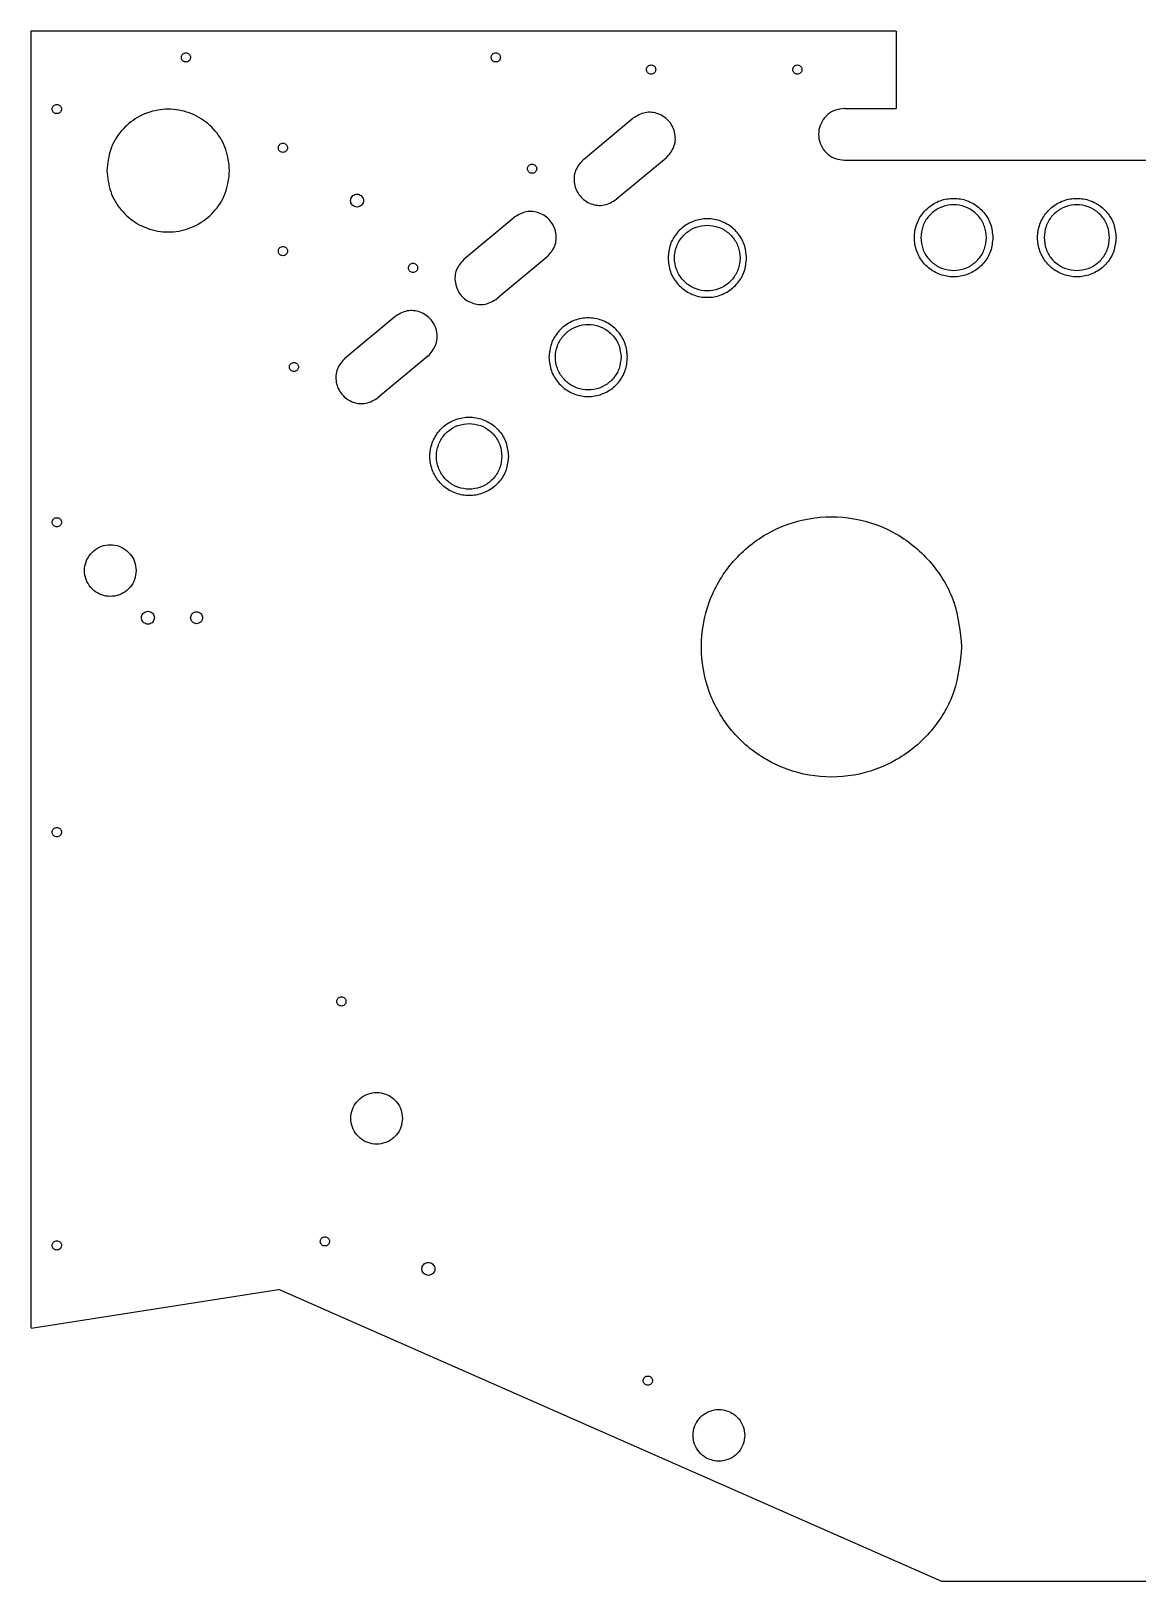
# Model space of a CAD drawing. Extents: x 72 to 1530, y 72 to 1153.
# Drawn here: x 72 to 843, y 72 to 1153 of the extents above; entities that cross this region are included whole.
import ezdxf

# ---------------------------------------------------------------- set-up
doc = ezdxf.new("R2010")
doc.units = 0
doc.layers.add('DT250', color=7, linetype='CONTINUOUS')
doc.layers.add('DT500', color=7, linetype='CONTINUOUS')

msp = doc.modelspace()

# ---------------------------------------------------------------- linework, layer by layer
at = {"layer": 'DT250', "color": 3}
for points in [[(742.914985, 1008.702184), (742.914985, 1008.702184)], [(828.774985, 1008.702184), (828.774985, 1008.702184)], [(571.193897, 994.457464), (571.193897, 994.457464)], [(488.198537, 925.350504), (488.198537, 925.350504)], [(405.203185, 856.243544), (405.203185, 856.243544)]]:
    msp.add_lwpolyline(points, close=True, dxfattribs=at)
for points, knots in [([(742.914985, 1008.702184), (742.587978, 1011.902054), (741.938643, 1018.256), (736.900869, 1026.652837), (729.524716, 1032.895665), (720.390738, 1036.206653), (710.698559, 1036.206653), (701.577374, 1032.895665), (694.150142, 1026.652837), (689.302154, 1018.256), (687.609479, 1008.702184), (689.302154, 999.148368), (694.150142, 990.751531), (701.577374, 984.508703), (710.698559, 981.197715), (720.390738, 981.197715), (729.524716, 984.508703), (736.900869, 990.751531), (741.938643, 999.148368), (742.587978, 1005.502314), (742.914985, 1008.702184)], [0, 0, 0, 0, 9.550899, 18.96511, 28.51601, 38.066909, 47.48112, 57.03202, 66.582919, 75.99713, 85.548029, 95.098929, 104.51314, 114.064039, 123.614938, 133.029149, 142.580049, 152.130948, 161.545159, 171.096059, 171.096059, 171.096059, 171.096059]), ([(828.774985, 1008.702184), (828.447978, 1011.902054), (827.798643, 1018.256), (822.760869, 1026.652837), (815.384716, 1032.895665), (806.250738, 1036.206653), (796.558559, 1036.206653), (787.437374, 1032.895665), (780.010142, 1026.652837), (775.162154, 1018.256), (773.469479, 1008.702184), (775.162154, 999.148368), (780.010142, 990.751531), (787.437374, 984.508703), (796.558559, 981.197715), (806.250738, 981.197715), (815.384716, 984.508703), (822.760869, 990.751531), (827.798643, 999.148368), (828.447978, 1005.502314), (828.774985, 1008.702184)], [0, 0, 0, 0, 9.550899, 18.96511, 28.51601, 38.066909, 47.48112, 57.03202, 66.582919, 75.99713, 85.548029, 95.098929, 104.51314, 114.064039, 123.614938, 133.029149, 142.580049, 152.130948, 161.545159, 171.096059, 171.096059, 171.096059, 171.096059]), ([(571.193897, 994.457464), (570.867844, 997.658149), (570.220406, 1004.013692), (565.183309, 1012.413579), (557.806728, 1018.658923), (548.66996, 1021.971347), (538.979265, 1021.971347), (529.842497, 1018.658923), (522.465916, 1012.413579), (517.42882, 1004.013692), (516.781382, 997.658149), (516.455329, 994.457464)], [0, 0, 0, 0, 9.552975, 18.969177, 28.522152, 38.075127, 47.491328, 57.044304, 66.597279, 76.01348, 85.566456, 85.566456, 85.566456, 85.566456]), ([(516.455329, 994.457464), (516.781382, 991.256779), (517.42882, 984.901236), (522.465916, 976.501349), (529.842497, 970.256005), (538.979265, 966.943581), (548.66996, 966.943581), (557.806728, 970.256005), (565.183309, 976.501349), (570.220406, 984.901236), (570.867844, 991.256779), (571.193897, 994.457464)], [0, 0, 0, 0, 9.552975, 18.969177, 28.522152, 38.075127, 47.491328, 57.044304, 66.597279, 76.01348, 85.566456, 85.566456, 85.566456, 85.566456]), ([(488.198537, 925.350504), (487.872484, 928.551189), (487.225046, 934.906732), (482.187949, 943.306619), (474.811368, 949.551963), (465.6746, 952.864387), (455.983905, 952.864387), (446.847137, 949.551963), (439.470556, 943.306619), (434.43346, 934.906732), (433.786022, 928.551189), (433.459969, 925.350504)], [0, 0, 0, 0, 9.552975, 18.969177, 28.522152, 38.075127, 47.491328, 57.044304, 66.597279, 76.01348, 85.566456, 85.566456, 85.566456, 85.566456]), ([(433.459969, 925.350504), (433.786022, 922.149819), (434.43346, 915.794276), (439.470556, 907.394389), (446.847137, 901.149045), (455.983905, 897.836621), (465.6746, 897.836621), (474.811368, 901.149045), (482.187949, 907.394389), (487.225046, 915.794276), (487.872484, 922.149819), (488.198537, 925.350504)], [0, 0, 0, 0, 9.552975, 18.969177, 28.522152, 38.075127, 47.491328, 57.044304, 66.597279, 76.01348, 85.566456, 85.566456, 85.566456, 85.566456]), ([(405.203185, 856.243544), (404.876178, 859.443414), (404.226843, 865.79736), (399.189069, 874.194197), (391.812916, 880.437025), (382.678938, 883.748013), (372.986759, 883.748013), (363.865574, 880.437025), (356.438342, 874.194197), (351.590354, 865.79736), (349.897679, 856.243544), (351.590354, 846.689728), (356.438342, 838.292891), (363.865574, 832.050063), (372.986759, 828.739075), (382.678938, 828.739075), (391.812916, 832.050063), (399.189069, 838.292891), (404.226843, 846.689728), (404.876178, 853.043674), (405.203185, 856.243544)], [0, 0, 0, 0, 9.550899, 18.96511, 28.51601, 38.066909, 47.48112, 57.03202, 66.582919, 75.99713, 85.548029, 95.098929, 104.51314, 114.064039, 123.614938, 133.029149, 142.580049, 152.130948, 161.545159, 171.096059, 171.096059, 171.096059, 171.096059])]:
    msp.add_open_spline(points, degree=3, knots=knots, dxfattribs=at)
at = {"layer": 'DT500', "color": 5}
for points in [[(72.405697, 1152.702184), (72.405697, 248.927384)], [(675.405697, 1152.702184), (72.405697, 1152.702184)], [(675.405697, 1152.702184), (675.405697, 1098.702184)], [(457.426961, 1063.055544), (492.008361, 1091.850104)], [(639.405697, 1098.702184), (675.405697, 1098.702184)], [(515.044009, 1064.184984), (480.462609, 1035.390424)], [(639.405697, 1062.702184), (963.405697, 1062.702184)], [(374.431601, 993.948584), (409.013001, 1022.743144)], [(432.048649, 995.078024), (397.467257, 966.283464)], [(291.436249, 924.841624), (326.017649, 953.636184)], [(349.053297, 925.971064), (314.471897, 897.176504)], [(72.418477, 248.527384), (244.868761, 275.502424)], [(244.855977, 275.902424), (707.005937, 72.402424)], [(707.005937, 72.402424), (896.406257, 72.402424)]]:
    msp.add_lwpolyline(points, dxfattribs=at)
for points in [[(183.622473, 1134.302184), (183.622473, 1134.302184)], [(399.622481, 1134.302184), (399.622481, 1134.302184)], [(507.901513, 1125.838824), (507.901513, 1125.838824)], [(609.813697, 1125.838824), (609.813697, 1125.838824)], [(93.622477, 1098.302184), (93.622477, 1098.302184)], [(251.233761, 1071.302184), (251.233761, 1071.302184)], [(210.844417, 1055.415464), (210.844417, 1055.415464)], [(424.906153, 1056.731944), (424.906153, 1056.731944)], [(304.174337, 1034.501784), (304.174337, 1034.501784)], [(738.402921, 1008.702184), (738.402921, 1008.702184)], [(824.262921, 1008.702184), (824.262921, 1008.702184)], [(251.233761, 999.302184), (251.233761, 999.302184)], [(566.681841, 994.457464), (566.681841, 994.457464)], [(341.910801, 987.624984), (341.910801, 987.624984)], [(258.915441, 918.518024), (258.915441, 918.518024)], [(483.686481, 925.350504), (483.686481, 925.350504)], [(400.691129, 856.243544), (400.691129, 856.243544)], [(93.622477, 810.302184), (93.622477, 810.302184)], [(145.744369, 776.625624), (145.744369, 776.625624)], [(158.390841, 743.763384), (158.390841, 743.763384)], [(191.970577, 743.763384), (191.970577, 743.763384)], [(721.125697, 723.444024), (721.125697, 723.444024)], [(93.622477, 594.302184), (93.622477, 594.302184)], [(291.974977, 476.326984), (291.974977, 476.326984)], [(331.353297, 394.864984), (331.353297, 394.864984)], [(93.622477, 306.302184), (93.622477, 306.302184)], [(280.477697, 309.108904), (280.477697, 309.108904)], [(353.899337, 289.937304), (353.899337, 289.937304)], [(505.593209, 212.060744), (505.593209, 212.060744)], [(569.894025, 173.902184), (569.894025, 173.902184)]]:
    msp.add_lwpolyline(points, close=True, dxfattribs=at)
for points, knots in [([(183.622473, 1134.302184), (183.584192, 1134.676778), (183.508177, 1135.420606), (182.918427, 1136.403587), (182.054934, 1137.134406), (180.98566, 1137.522009), (179.85104, 1137.522009), (178.783264, 1137.134406), (177.913791, 1136.403587), (177.346259, 1135.420606), (177.148105, 1134.302184), (177.346259, 1133.183762), (177.913791, 1132.200781), (178.783264, 1131.469962), (179.85104, 1131.082359), (180.98566, 1131.082359), (182.054934, 1131.469962), (182.918427, 1132.200781), (183.508177, 1133.183762), (183.584192, 1133.92759), (183.622473, 1134.302184)], [0, 0, 0, 0, 1.118081, 2.220161, 3.338242, 4.456323, 5.558402, 6.676483, 7.794564, 8.896644, 10.014725, 11.132806, 12.234885, 13.352966, 14.471047, 15.573127, 16.691208, 17.809289, 18.911368, 20.02945, 20.02945, 20.02945, 20.02945]), ([(399.622481, 1134.302184), (399.584199, 1134.676779), (399.508185, 1135.420608), (398.918434, 1136.403589), (398.05494, 1137.13441), (396.985665, 1137.522013), (395.851043, 1137.522013), (394.783266, 1137.13441), (393.913792, 1136.403589), (393.346259, 1135.420608), (393.148105, 1134.302184), (393.346259, 1133.18376), (393.913792, 1132.200779), (394.783266, 1131.469958), (395.851043, 1131.082355), (396.985665, 1131.082355), (398.05494, 1131.469958), (398.918434, 1132.200779), (399.508185, 1133.18376), (399.584199, 1133.927589), (399.622481, 1134.302184)], [0, 0, 0, 0, 1.118082, 2.220163, 3.338246, 4.456328, 5.558409, 6.676492, 7.794574, 8.896655, 10.014737, 11.13282, 12.234901, 13.352983, 14.471065, 15.573146, 16.691229, 17.809311, 18.911392, 20.029475, 20.029475, 20.029475, 20.029475]), ([(507.901513, 1125.838824), (507.863232, 1126.213418), (507.787217, 1126.957246), (507.197467, 1127.940227), (506.333974, 1128.671046), (505.2647, 1129.058649), (504.13008, 1129.058649), (503.062304, 1128.671046), (502.192831, 1127.940227), (501.625299, 1126.957246), (501.427145, 1125.838824), (501.625299, 1124.720402), (502.192831, 1123.737421), (503.062304, 1123.006602), (504.13008, 1122.618999), (505.2647, 1122.618999), (506.333974, 1123.006602), (507.197467, 1123.737421), (507.787217, 1124.720402), (507.863232, 1125.46423), (507.901513, 1125.838824)], [0, 0, 0, 0, 1.118081, 2.220161, 3.338242, 4.456323, 5.558402, 6.676483, 7.794564, 8.896644, 10.014725, 11.132806, 12.234885, 13.352966, 14.471047, 15.573127, 16.691208, 17.809289, 18.911368, 20.02945, 20.02945, 20.02945, 20.02945]), ([(609.813697, 1125.838824), (609.775416, 1126.213418), (609.699401, 1126.957246), (609.109651, 1127.940227), (608.246158, 1128.671046), (607.176884, 1129.058649), (606.042264, 1129.058649), (604.974488, 1128.671046), (604.105015, 1127.940227), (603.537483, 1126.957246), (603.339329, 1125.838824), (603.537483, 1124.720402), (604.105015, 1123.737421), (604.974488, 1123.006602), (606.042264, 1122.618999), (607.176884, 1122.618999), (608.246158, 1123.006602), (609.109651, 1123.737421), (609.699401, 1124.720402), (609.775416, 1125.46423), (609.813697, 1125.838824)], [0, 0, 0, 0, 1.118081, 2.220161, 3.338242, 4.456323, 5.558402, 6.676483, 7.794564, 8.896644, 10.014725, 11.132806, 12.234885, 13.352966, 14.471047, 15.573127, 16.691208, 17.809289, 18.911368, 20.02945, 20.02945, 20.02945, 20.02945]), ([(93.622477, 1098.302184), (93.584196, 1098.676779), (93.508181, 1099.420606), (92.918431, 1100.403587), (92.054938, 1101.134407), (90.985664, 1101.522009), (89.851044, 1101.522009), (88.783268, 1101.134407), (87.913795, 1100.403587), (87.346263, 1099.420606), (87.148109, 1098.302184), (87.346263, 1097.183762), (87.913795, 1096.200781), (88.783268, 1095.469961), (89.851044, 1095.082359), (90.985664, 1095.082359), (92.054938, 1095.469961), (92.918431, 1096.200781), (93.508181, 1097.183762), (93.584196, 1097.927589), (93.622477, 1098.302184)], [0, 0, 0, 0, 1.118081, 2.220161, 3.338242, 4.456323, 5.558402, 6.676483, 7.794564, 8.896644, 10.014725, 11.132806, 12.234886, 13.352967, 14.471048, 15.573127, 16.691208, 17.809289, 18.911369, 20.02945, 20.02945, 20.02945, 20.02945]), ([(210.844417, 1055.415464), (210.334242, 1060.414074), (209.321195, 1070.339744), (201.452702, 1083.457256), (189.931354, 1093.209938), (175.661687, 1098.382499), (160.527144, 1098.382499), (146.257478, 1093.209938), (134.736129, 1083.457256), (126.867636, 1070.339744), (125.854589, 1060.414074), (125.344414, 1055.415464)], [0, 0, 0, 0, 14.919514, 29.625472, 44.544986, 59.4645, 74.170458, 89.089972, 104.009486, 118.715444, 133.634958, 133.634958, 133.634958, 133.634958]), ([(515.044009, 1064.184984), (517.164915, 1066.595917), (521.343837, 1071.346291), (522.050131, 1081.252102), (518.015501, 1090.082222), (510.062114, 1095.64935), (500.192199, 1096.748771), (494.76354, 1093.499294), (492.008361, 1091.850104)], [0, 0, 0, 0, 9.410219, 18.541397, 27.951616, 37.361835, 46.493012, 55.903231, 55.903231, 55.903231, 55.903231]), ([(639.405697, 1098.702184), (637.301233, 1098.487124), (633.122425, 1098.060081), (627.600064, 1094.746836), (623.494335, 1089.895924), (621.316792, 1083.888118), (621.316792, 1077.51625), (623.494335, 1071.508444), (627.600064, 1066.657532), (633.122425, 1063.344287), (637.301233, 1062.917244), (639.405697, 1062.702184)], [0, 0, 0, 0, 6.281354, 12.472812, 18.754166, 25.03552, 31.226978, 37.508332, 43.789686, 49.981145, 56.262499, 56.262499, 56.262499, 56.262499]), ([(251.233761, 1071.302184), (251.19548, 1071.676778), (251.119465, 1072.420606), (250.529715, 1073.403587), (249.666222, 1074.134406), (248.596948, 1074.522009), (247.462328, 1074.522009), (246.394552, 1074.134406), (245.525079, 1073.403587), (244.957547, 1072.420606), (244.759393, 1071.302184), (244.957547, 1070.183762), (245.525079, 1069.200781), (246.394552, 1068.469962), (247.462328, 1068.082359), (248.596948, 1068.082359), (249.666222, 1068.469962), (250.529715, 1069.200781), (251.119465, 1070.183762), (251.19548, 1070.92759), (251.233761, 1071.302184)], [0, 0, 0, 0, 1.118081, 2.220161, 3.338242, 4.456323, 5.558402, 6.676483, 7.794564, 8.896644, 10.014725, 11.132806, 12.234885, 13.352966, 14.471047, 15.573127, 16.691208, 17.809289, 18.911368, 20.02945, 20.02945, 20.02945, 20.02945]), ([(424.906153, 1056.731944), (424.867872, 1057.106538), (424.791857, 1057.850366), (424.202107, 1058.833347), (423.338614, 1059.564166), (422.26934, 1059.951769), (421.13472, 1059.951769), (420.066944, 1059.564166), (419.197471, 1058.833347), (418.629939, 1057.850366), (418.431785, 1056.731944), (418.629939, 1055.613522), (419.197471, 1054.630541), (420.066944, 1053.899722), (421.13472, 1053.512119), (422.26934, 1053.512119), (423.338614, 1053.899722), (424.202107, 1054.630541), (424.791857, 1055.613522), (424.867872, 1056.35735), (424.906153, 1056.731944)], [0, 0, 0, 0, 1.118081, 2.220161, 3.338242, 4.456323, 5.558402, 6.676483, 7.794564, 8.896644, 10.014725, 11.132806, 12.234885, 13.352966, 14.471047, 15.573127, 16.691208, 17.809289, 18.911368, 20.02945, 20.02945, 20.02945, 20.02945]), ([(457.426961, 1063.055544), (455.306054, 1060.644611), (451.127133, 1055.894237), (450.420839, 1045.988426), (454.455469, 1037.158306), (462.408856, 1031.591178), (472.278771, 1030.491757), (477.70743, 1033.741234), (480.462609, 1035.390424)], [0, 0, 0, 0, 9.410219, 18.541397, 27.951616, 37.361835, 46.493012, 55.903231, 55.903231, 55.903231, 55.903231]), ([(125.344414, 1055.415464), (125.854589, 1050.416854), (126.867636, 1040.491184), (134.736129, 1027.373672), (146.257478, 1017.62099), (160.527144, 1012.448429), (175.661687, 1012.448429), (189.931354, 1017.62099), (201.452702, 1027.373672), (209.321195, 1040.491184), (210.334242, 1050.416854), (210.844417, 1055.415464)], [0, 0, 0, 0, 14.919514, 29.625472, 44.544986, 59.4645, 74.170458, 89.089972, 104.009486, 118.715444, 133.634958, 133.634958, 133.634958, 133.634958]), ([(304.174337, 1034.501784), (304.120571, 1035.0279), (304.013809, 1036.072602), (303.185509, 1037.453192), (301.972737, 1038.479625), (300.470948, 1039.02401), (298.877381, 1039.02401), (297.377695, 1038.479625), (296.156525, 1037.453192), (295.359429, 1036.072602), (295.081123, 1034.501784), (295.359429, 1032.930966), (296.156525, 1031.550376), (297.377695, 1030.523943), (298.877381, 1029.979558), (300.470948, 1029.979558), (301.972737, 1030.523943), (303.185509, 1031.550376), (304.013809, 1032.930966), (304.120571, 1033.975668), (304.174337, 1034.501784)], [0, 0, 0, 0, 1.570339, 3.118203, 4.688542, 6.25888, 7.806745, 9.377083, 10.947422, 12.495286, 14.065625, 15.635963, 17.183828, 18.754166, 20.324505, 21.872369, 23.442708, 25.013046, 26.560911, 28.131249, 28.131249, 28.131249, 28.131249]), ([(432.048649, 995.078024), (434.169555, 997.488957), (438.348477, 1002.239331), (439.054771, 1012.145142), (435.020141, 1020.975262), (427.066754, 1026.54239), (417.196839, 1027.641811), (411.76818, 1024.392334), (409.013001, 1022.743144)], [0, 0, 0, 0, 9.410219, 18.541397, 27.951616, 37.361835, 46.493012, 55.903231, 55.903231, 55.903231, 55.903231]), ([(738.402921, 1008.702184), (738.131055, 1011.375581), (737.591216, 1016.68409), (733.384869, 1023.70058), (727.224063, 1028.917477), (719.592743, 1031.684477), (711.49865, 1031.684477), (703.867331, 1028.917477), (697.706525, 1023.70058), (693.500178, 1016.68409), (692.960339, 1011.375581), (692.688473, 1008.702184)], [0, 0, 0, 0, 7.979036, 15.843807, 23.822843, 31.801879, 39.666651, 47.645687, 55.624723, 63.489494, 71.46853, 71.46853, 71.46853, 71.46853]), ([(824.262921, 1008.702184), (823.991055, 1011.375581), (823.451216, 1016.68409), (819.244869, 1023.70058), (813.084063, 1028.917477), (805.452743, 1031.684477), (797.35865, 1031.684477), (789.727331, 1028.917477), (783.566525, 1023.70058), (779.360178, 1016.68409), (778.820339, 1011.375581), (778.548473, 1008.702184)], [0, 0, 0, 0, 7.979036, 15.843807, 23.822843, 31.801879, 39.666651, 47.645687, 55.624723, 63.489494, 71.46853, 71.46853, 71.46853, 71.46853]), ([(566.681841, 994.457464), (566.408744, 997.129809), (565.866458, 1002.436252), (561.659204, 1009.4488), (555.499072, 1014.662445), (547.870908, 1017.427589), (539.776566, 1017.427589), (532.159087, 1014.662445), (525.956296, 1009.4488), (521.907541, 1002.436252), (520.493919, 994.457464), (521.907541, 986.478676), (525.956296, 979.466128), (532.159087, 974.252483), (539.776566, 971.487339), (547.870908, 971.487339), (555.499072, 974.252483), (561.659204, 979.466128), (565.866458, 986.478676), (566.408744, 991.785119), (566.681841, 994.457464)], [0, 0, 0, 0, 7.976353, 15.838551, 23.814904, 31.791256, 39.653455, 47.629808, 55.60616, 63.468359, 71.444711, 79.421064, 87.283263, 95.259615, 103.235968, 111.098166, 119.074519, 127.050872, 134.91307, 142.889423, 142.889423, 142.889423, 142.889423]), ([(692.688473, 1008.702184), (692.960339, 1006.028787), (693.500178, 1000.720278), (697.706525, 993.703788), (703.867331, 988.486891), (711.49865, 985.719891), (719.592743, 985.719891), (727.224063, 988.486891), (733.384869, 993.703788), (737.591216, 1000.720278), (738.131055, 1006.028787), (738.402921, 1008.702184)], [0, 0, 0, 0, 7.979036, 15.843807, 23.822843, 31.801879, 39.666651, 47.645687, 55.624723, 63.489494, 71.46853, 71.46853, 71.46853, 71.46853]), ([(778.548473, 1008.702184), (778.820339, 1006.028787), (779.360178, 1000.720278), (783.566525, 993.703788), (789.727331, 988.486891), (797.35865, 985.719891), (805.452743, 985.719891), (813.084063, 988.486891), (819.244869, 993.703788), (823.451216, 1000.720278), (823.991055, 1006.028787), (824.262921, 1008.702184)], [0, 0, 0, 0, 7.979036, 15.843807, 23.822843, 31.801879, 39.666651, 47.645687, 55.624723, 63.489494, 71.46853, 71.46853, 71.46853, 71.46853]), ([(251.233761, 999.302184), (251.19548, 999.676778), (251.119465, 1000.420606), (250.529715, 1001.403587), (249.666222, 1002.134406), (248.596948, 1002.522009), (247.462328, 1002.522009), (246.394552, 1002.134406), (245.525079, 1001.403587), (244.957547, 1000.420606), (244.759393, 999.302184), (244.957547, 998.183762), (245.525079, 997.200781), (246.394552, 996.469962), (247.462328, 996.082359), (248.596948, 996.082359), (249.666222, 996.469962), (250.529715, 997.200781), (251.119465, 998.183762), (251.19548, 998.92759), (251.233761, 999.302184)], [0, 0, 0, 0, 1.118081, 2.220161, 3.338242, 4.456323, 5.558402, 6.676483, 7.794564, 8.896644, 10.014725, 11.132806, 12.234885, 13.352966, 14.471047, 15.573127, 16.691208, 17.809289, 18.911368, 20.02945, 20.02945, 20.02945, 20.02945]), ([(374.431601, 993.948584), (372.310524, 991.537665), (368.131269, 986.787322), (367.424716, 976.881195), (371.45941, 968.050756), (379.4131, 962.483511), (389.283373, 961.38429), (394.712061, 964.634102), (397.467257, 966.283464)], [0, 0, 0, 0, 9.410506, 18.541947, 27.952453, 37.362958, 46.4944, 55.904905, 55.904905, 55.904905, 55.904905]), ([(341.910801, 987.624984), (341.87252, 987.999578), (341.796505, 988.743406), (341.206755, 989.726387), (340.343262, 990.457206), (339.273988, 990.844809), (338.139368, 990.844809), (337.071592, 990.457206), (336.202119, 989.726387), (335.634587, 988.743406), (335.436433, 987.624984), (335.634587, 986.506562), (336.202119, 985.523581), (337.071592, 984.792762), (338.139368, 984.405159), (339.273988, 984.405159), (340.343262, 984.792762), (341.206755, 985.523581), (341.796505, 986.506562), (341.87252, 987.25039), (341.910801, 987.624984)], [0, 0, 0, 0, 1.118081, 2.220161, 3.338242, 4.456323, 5.558402, 6.676483, 7.794564, 8.896644, 10.014725, 11.132806, 12.234885, 13.352966, 14.471047, 15.573127, 16.691208, 17.809289, 18.911368, 20.02945, 20.02945, 20.02945, 20.02945]), ([(349.053297, 925.971064), (351.174203, 928.381997), (355.353125, 933.132371), (356.059419, 943.038182), (352.024789, 951.868302), (344.071402, 957.43543), (334.201487, 958.534851), (328.772828, 955.285374), (326.017649, 953.636184)], [0, 0, 0, 0, 9.410219, 18.541397, 27.951616, 37.361835, 46.493012, 55.903231, 55.903231, 55.903231, 55.903231]), ([(483.686481, 925.350504), (483.413384, 928.022849), (482.871098, 933.329292), (478.663844, 940.341839), (472.503711, 945.555484), (464.875548, 948.320627), (456.781207, 948.320627), (449.163727, 945.555484), (442.960937, 940.341839), (438.912181, 933.329292), (437.498559, 925.350504), (438.912181, 917.371716), (442.960937, 910.359168), (449.163727, 905.145523), (456.781207, 902.38038), (464.875548, 902.38038), (472.503712, 905.145523), (478.663844, 910.359168), (482.871098, 917.371716), (483.413384, 922.678159), (483.686481, 925.350504)], [0, 0, 0, 0, 7.976352, 15.838551, 23.814903, 31.791255, 39.653454, 47.629806, 55.606158, 63.468356, 71.444709, 79.421061, 87.28326, 95.259612, 103.235965, 111.098163, 119.074516, 127.050868, 134.913067, 142.889419, 142.889419, 142.889419, 142.889419]), ([(258.915441, 918.518024), (258.87716, 918.892618), (258.801145, 919.636446), (258.211395, 920.619427), (257.347902, 921.350246), (256.278628, 921.737849), (255.144008, 921.737849), (254.076232, 921.350246), (253.206759, 920.619427), (252.639227, 919.636446), (252.441073, 918.518024), (252.639227, 917.399602), (253.206759, 916.416621), (254.076232, 915.685802), (255.144008, 915.298199), (256.278628, 915.298199), (257.347902, 915.685802), (258.211395, 916.416621), (258.801145, 917.399602), (258.87716, 918.14343), (258.915441, 918.518024)], [0, 0, 0, 0, 1.118081, 2.220161, 3.338242, 4.456323, 5.558402, 6.676483, 7.794564, 8.896644, 10.014725, 11.132806, 12.234885, 13.352966, 14.471047, 15.573127, 16.691208, 17.809289, 18.911368, 20.02945, 20.02945, 20.02945, 20.02945]), ([(291.436249, 924.841624), (289.315342, 922.430691), (285.136421, 917.680317), (284.430127, 907.774506), (288.464757, 898.944386), (296.418144, 893.377258), (306.288059, 892.277837), (311.716718, 895.527314), (314.471897, 897.176504)], [0, 0, 0, 0, 9.410219, 18.541397, 27.951616, 37.361835, 46.493012, 55.903231, 55.903231, 55.903231, 55.903231]), ([(400.691129, 856.243544), (400.418032, 858.915889), (399.875746, 864.222332), (395.668492, 871.234879), (389.508359, 876.448524), (381.880196, 879.213667), (373.785855, 879.213667), (366.168375, 876.448524), (359.965585, 871.234879), (355.916829, 864.222332), (354.503207, 856.243544), (355.916829, 848.264756), (359.965585, 841.252209), (366.168375, 836.038564), (373.785855, 833.273421), (381.880196, 833.273421), (389.508359, 836.038564), (395.668492, 841.252209), (399.875746, 848.264756), (400.418032, 853.571199), (400.691129, 856.243544)], [0, 0, 0, 0, 7.976352, 15.838551, 23.814903, 31.791255, 39.653454, 47.629806, 55.606158, 63.468356, 71.444709, 79.421061, 87.283259, 95.259612, 103.235964, 111.098162, 119.074515, 127.050867, 134.913065, 142.889418, 142.889418, 142.889418, 142.889418]), ([(93.622477, 810.302184), (93.584196, 810.676779), (93.508181, 811.420606), (92.918431, 812.403587), (92.054938, 813.134407), (90.985664, 813.522009), (89.851044, 813.522009), (88.783268, 813.134407), (87.913795, 812.403587), (87.346263, 811.420606), (87.148109, 810.302184), (87.346263, 809.183762), (87.913795, 808.200781), (88.783268, 807.469961), (89.851044, 807.082359), (90.985664, 807.082359), (92.054938, 807.469961), (92.918431, 808.200781), (93.508181, 809.183762), (93.584196, 809.927589), (93.622477, 810.302184)], [0, 0, 0, 0, 1.118081, 2.220161, 3.338242, 4.456323, 5.558402, 6.676483, 7.794564, 8.896644, 10.014725, 11.132806, 12.234886, 13.352967, 14.471048, 15.573127, 16.691208, 17.809289, 18.911369, 20.02945, 20.02945, 20.02945, 20.02945]), ([(721.125697, 723.444024), (720.041778, 734.05052), (717.889453, 755.111716), (701.190924, 782.944411), (676.741451, 803.63729), (646.465383, 814.612103), (614.339061, 814.612103), (584.105397, 803.63729), (559.486615, 782.944411), (543.417164, 755.111716), (537.806517, 723.444024), (543.417163, 691.776331), (559.486614, 663.943635), (584.105396, 643.250755), (614.339061, 632.275941), (646.465384, 632.275941), (676.741452, 643.250755), (701.190925, 663.943635), (717.889454, 691.776331), (720.041778, 712.837528), (721.125697, 723.444024)], [0, 0, 0, 0, 31.658025, 62.862973, 94.520998, 126.179022, 157.383971, 189.041995, 220.70002, 251.904968, 283.562993, 315.221018, 346.425968, 378.083993, 409.742018, 440.946968, 472.604993, 504.263019, 535.467968, 567.125993, 567.125993, 567.125993, 567.125993]), ([(145.744369, 776.625624), (145.529306, 778.730087), (145.102257, 782.908896), (141.789057, 788.431256), (136.937971, 792.536986), (130.930815, 794.714529), (124.556544, 794.714529), (118.557801, 792.536986), (113.673122, 788.431256), (110.484739, 782.908896), (109.371516, 776.625624), (110.484739, 770.342352), (113.673122, 764.819992), (118.557801, 760.714262), (124.556544, 758.536719), (130.930815, 758.536719), (136.937971, 760.714262), (141.789057, 764.819992), (145.102257, 770.342352), (145.529306, 774.521161), (145.744369, 776.625624)], [0, 0, 0, 0, 6.281354, 12.472812, 18.754166, 25.03552, 31.226978, 37.508332, 43.789686, 49.981145, 56.262499, 62.543853, 68.735311, 75.016665, 81.298019, 87.489477, 93.770831, 100.052185, 106.243643, 112.524997, 112.524997, 112.524997, 112.524997]), ([(158.390841, 743.763384), (158.337075, 744.2895), (158.230313, 745.334202), (157.402013, 746.714792), (156.189241, 747.741225), (154.687452, 748.285611), (153.093884, 748.285611), (151.594198, 747.741225), (150.373029, 746.714792), (149.575933, 745.334202), (149.297627, 743.763384), (149.575933, 742.192566), (150.373029, 740.811976), (151.594198, 739.785543), (153.093884, 739.241157), (154.687452, 739.241157), (156.189241, 739.785543), (157.402013, 740.811976), (158.230313, 742.192566), (158.337075, 743.237268), (158.390841, 743.763384)], [0, 0, 0, 0, 1.570339, 3.118203, 4.688542, 6.258881, 7.806745, 9.377084, 10.947423, 12.495287, 14.065626, 15.635965, 17.183829, 18.754168, 20.324507, 21.872371, 23.44271, 25.013048, 26.560913, 28.131252, 28.131252, 28.131252, 28.131252]), ([(191.970577, 743.763384), (191.921112, 744.247411), (191.822891, 745.208537), (191.060855, 746.47868), (189.945105, 747.422998), (188.563459, 747.923832), (187.097377, 747.923832), (185.717666, 747.422998), (184.59419, 746.47868), (183.860862, 745.208537), (183.604821, 743.763384), (183.860862, 742.318231), (184.59419, 741.048089), (185.717666, 740.103771), (187.097377, 739.602936), (188.563459, 739.602936), (189.945105, 740.103771), (191.060855, 741.048089), (191.822891, 742.318231), (191.921112, 743.279357), (191.970577, 743.763384)], [0, 0, 0, 0, 1.444711, 2.868747, 4.313458, 5.75817, 7.182205, 8.626917, 10.071628, 11.495664, 12.940375, 14.385087, 15.809122, 17.253833, 18.698545, 20.12258, 21.567292, 23.012003, 24.436038, 25.88075, 25.88075, 25.88075, 25.88075]), ([(93.622477, 594.302184), (93.584196, 594.676779), (93.508181, 595.420606), (92.918431, 596.403587), (92.054938, 597.134407), (90.985664, 597.522009), (89.851044, 597.522009), (88.783268, 597.134407), (87.913795, 596.403587), (87.346263, 595.420606), (87.148109, 594.302184), (87.346263, 593.183762), (87.913795, 592.200781), (88.783268, 591.469961), (89.851044, 591.082359), (90.985664, 591.082359), (92.054938, 591.469961), (92.918431, 592.200781), (93.508181, 593.183762), (93.584196, 593.927589), (93.622477, 594.302184)], [0, 0, 0, 0, 1.118081, 2.220161, 3.338242, 4.456323, 5.558402, 6.676483, 7.794564, 8.896644, 10.014725, 11.132806, 12.234886, 13.352967, 14.471048, 15.573127, 16.691208, 17.809289, 18.911369, 20.02945, 20.02945, 20.02945, 20.02945]), ([(291.974977, 476.326984), (291.936696, 476.701578), (291.860681, 477.445406), (291.270931, 478.428387), (290.407438, 479.159206), (289.338164, 479.546809), (288.203544, 479.546809), (287.135768, 479.159206), (286.266295, 478.428387), (285.698763, 477.445406), (285.500609, 476.326984), (285.698763, 475.208562), (286.266295, 474.225581), (287.135768, 473.494762), (288.203544, 473.107159), (289.338164, 473.107159), (290.407438, 473.494762), (291.270931, 474.225581), (291.860681, 475.208562), (291.936696, 475.95239), (291.974977, 476.326984)], [0, 0, 0, 0, 1.118081, 2.220161, 3.338242, 4.456323, 5.558402, 6.676483, 7.794564, 8.896644, 10.014725, 11.132806, 12.234885, 13.352966, 14.471047, 15.573127, 16.691208, 17.809289, 18.911368, 20.02945, 20.02945, 20.02945, 20.02945]), ([(331.353297, 394.864984), (331.138234, 396.969447), (330.711185, 401.148256), (327.397985, 406.670616), (322.546899, 410.776346), (316.539743, 412.953889), (310.165472, 412.953889), (304.166729, 410.776346), (299.28205, 406.670616), (296.093667, 401.148256), (294.980444, 394.864984), (296.093667, 388.581712), (299.28205, 383.059352), (304.166729, 378.953622), (310.165472, 376.776079), (316.539743, 376.776079), (322.546899, 378.953622), (327.397985, 383.059352), (330.711185, 388.581712), (331.138234, 392.760521), (331.353297, 394.864984)], [0, 0, 0, 0, 6.281354, 12.472812, 18.754166, 25.03552, 31.226978, 37.508332, 43.789686, 49.981145, 56.262499, 62.543853, 68.735311, 75.016665, 81.298019, 87.489477, 93.770831, 100.052185, 106.243643, 112.524997, 112.524997, 112.524997, 112.524997]), ([(93.622477, 306.302184), (93.584196, 306.676779), (93.508181, 307.420606), (92.918431, 308.403587), (92.054938, 309.134407), (90.985664, 309.522009), (89.851044, 309.522009), (88.783268, 309.134407), (87.913795, 308.403587), (87.346263, 307.420606), (87.148109, 306.302184), (87.346263, 305.183762), (87.913795, 304.200781), (88.783268, 303.469961), (89.851044, 303.082359), (90.985664, 303.082359), (92.054938, 303.469961), (92.918431, 304.200781), (93.508181, 305.183762), (93.584196, 305.927589), (93.622477, 306.302184)], [0, 0, 0, 0, 1.118081, 2.220161, 3.338242, 4.456323, 5.558402, 6.676483, 7.794564, 8.896644, 10.014725, 11.132806, 12.234886, 13.352967, 14.471048, 15.573127, 16.691208, 17.809289, 18.911369, 20.02945, 20.02945, 20.02945, 20.02945]), ([(280.477697, 309.108904), (280.439416, 309.483498), (280.363401, 310.227326), (279.773651, 311.210307), (278.910158, 311.941126), (277.840884, 312.328729), (276.706264, 312.328729), (275.638488, 311.941126), (274.769015, 311.210307), (274.201483, 310.227326), (274.003329, 309.108904), (274.201483, 307.990482), (274.769015, 307.007501), (275.638488, 306.276682), (276.706264, 305.889079), (277.840884, 305.889079), (278.910158, 306.276682), (279.773651, 307.007501), (280.363401, 307.990482), (280.439416, 308.73431), (280.477697, 309.108904)], [0, 0, 0, 0, 1.118081, 2.220161, 3.338242, 4.456323, 5.558402, 6.676483, 7.794564, 8.896644, 10.014725, 11.132806, 12.234885, 13.352966, 14.471047, 15.573127, 16.691208, 17.809289, 18.911368, 20.02945, 20.02945, 20.02945, 20.02945]), ([(353.899337, 289.937304), (353.845571, 290.46342), (353.738809, 291.508122), (352.910509, 292.888712), (351.697737, 293.915145), (350.195948, 294.45953), (348.602381, 294.45953), (347.102695, 293.915145), (345.881525, 292.888712), (345.084429, 291.508122), (344.806123, 289.937304), (345.084429, 288.366486), (345.881525, 286.985896), (347.102695, 285.959463), (348.602381, 285.415078), (350.195948, 285.415078), (351.697737, 285.959463), (352.910509, 286.985896), (353.738809, 288.366486), (353.845571, 289.411188), (353.899337, 289.937304)], [0, 0, 0, 0, 1.570339, 3.118203, 4.688542, 6.25888, 7.806745, 9.377083, 10.947422, 12.495286, 14.065625, 15.635963, 17.183828, 18.754166, 20.324505, 21.872369, 23.442708, 25.013046, 26.560911, 28.131249, 28.131249, 28.131249, 28.131249]), ([(505.593209, 212.060744), (505.554928, 212.435338), (505.478913, 213.179166), (504.889163, 214.162147), (504.02567, 214.892966), (502.956396, 215.280569), (501.821776, 215.280569), (500.754, 214.892966), (499.884527, 214.162147), (499.316995, 213.179166), (499.118841, 212.060744), (499.316995, 210.942322), (499.884527, 209.959341), (500.754, 209.228522), (501.821776, 208.840919), (502.956396, 208.840919), (504.02567, 209.228522), (504.889163, 209.959341), (505.478913, 210.942322), (505.554928, 211.68615), (505.593209, 212.060744)], [0, 0, 0, 0, 1.118081, 2.220161, 3.338242, 4.456323, 5.558402, 6.676483, 7.794564, 8.896644, 10.014725, 11.132806, 12.234885, 13.352966, 14.471047, 15.573127, 16.691208, 17.809289, 18.911368, 20.02945, 20.02945, 20.02945, 20.02945]), ([(569.894025, 173.902184), (569.678962, 176.006647), (569.251913, 180.185456), (565.938713, 185.707816), (561.087627, 189.813546), (555.080471, 191.991089), (548.7062, 191.991089), (542.707457, 189.813546), (537.822778, 185.707816), (534.634395, 180.185456), (533.521172, 173.902184), (534.634395, 167.618912), (537.822778, 162.096552), (542.707457, 157.990822), (548.7062, 155.813279), (555.080471, 155.813279), (561.087627, 157.990822), (565.938713, 162.096552), (569.251913, 167.618912), (569.678962, 171.797721), (569.894025, 173.902184)], [0, 0, 0, 0, 6.281354, 12.472812, 18.754166, 25.03552, 31.226978, 37.508332, 43.789686, 49.981145, 56.262499, 62.543853, 68.735311, 75.016665, 81.298019, 87.489477, 93.770831, 100.052185, 106.243643, 112.524997, 112.524997, 112.524997, 112.524997])]:
    msp.add_open_spline(points, degree=3, knots=knots, dxfattribs=at)

doc.saveas('drawing.dxf')
